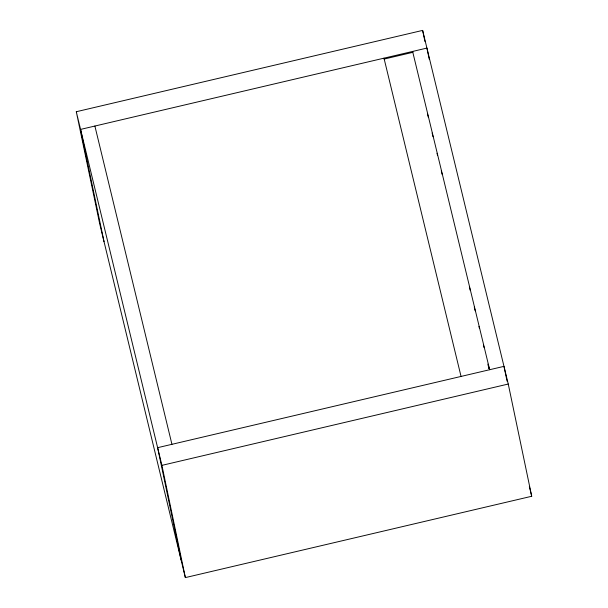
<?xml version="1.0" encoding="UTF-8"?>
<svg xmlns="http://www.w3.org/2000/svg" width="608" height="608" viewBox="0 0 608 608"><rect width="100%" height="100%" fill="white"/><g stroke="black" fill="none" stroke-linecap="round" stroke-linejoin="round"><path stroke-width="0.91" d="M76.289 111.728L422.636 30.4L508.258 384.036L531.711 496.272L185.364 577.6L99.742 223.964L76.289 111.728L161.91 465.363L185.364 577.6M161.91 465.363L508.258 384.036M529.355 486.552L531.711 496.272M489.668 369.717L412.604 51.444L412.794 52.341L384.172 59.06L383.982 58.163L461.046 376.436M427.454 113.696L428.351 117.382M432.144 133.038L433.033 136.724M437.046 153.3L437.494 155.146M441.286 170.802L442.176 174.488M469.384 286.847L470.273 290.533M474.286 307.116L475.175 310.794M478.967 326.45L479.416 328.297M483.428 344.873L484.097 347.639M488.285 364.929L489.144 368.471M94.886 126.046L171.942 444.319M507.072 381.163L503.979 366.358L157.632 447.678L181.078 559.915M429.24 59.189L426.922 48.085L80.575 129.405L104.021 241.642M422.636 30.4L424.962 41.534M487.935 364.101L488.87 368.592"/></g></svg>
